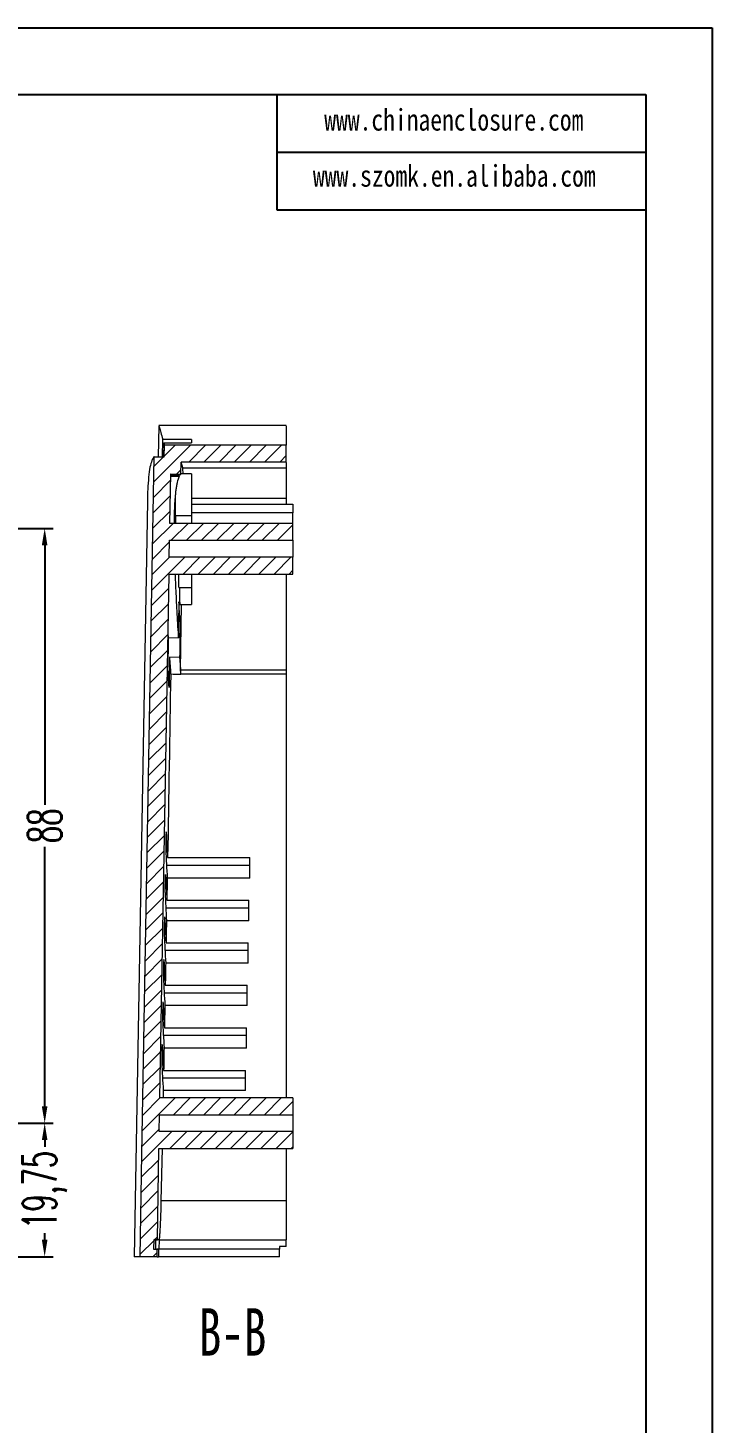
# Model space of a CAD drawing. Header units: inches. Extents: x 2104 to 4068, y 410 to 823.
# Drawn here: x 2586.8 to 2688.1, y 616.2 to 822.7 of the extents above; entities that cross this region are included whole.
import ezdxf

# ---------------------------------------------------------------- set-up
doc = ezdxf.new("R2010")
doc.units = ezdxf.units.IN
doc.layers.add('文字', color=81, linetype='Continuous')
doc.styles.add('SLDTEXTSTYLE2', font='TXT', dxfattribs={"width": 0.6, "bigfont": 'bigfont'})
doc.styles.add('SLDTEXTSTYLE3', font='TXT', dxfattribs={"width": 0.7})
doc.styles.add('宋体', font='', dxfattribs={"width": 0.8, "height": 3.5})
doc.styles.get('宋体').set_extended_font_data('SimSun')
doc.dimstyles.new('5', dxfattribs={"dimtxt": 5, "dimasz": 2.5, "dimexe": 1.25, "dimexo": 0.625, "dimtad": 0, "dimzin": 12, "dimtxsty": 'SLDTEXTSTYLE2', "dimcen": 2.5, "dimclrd": 3, "dimclre": 3, "dimclrt": 256, "dimadec": 0, "dimazin": 0, "dimtfac": 1, "dimtmove": 0, "dimatfit": 3, "dimfxl": 1, "dimarcsym": 0})

# ---------------------------------------------------------------- blocks, each defined once
blk = doc.blocks.new('*D115')
at = {"color": 3, "lineweight": -2}
for p, q in [((2566.98, 748.6), (2590.52, 748.6)), ((2589.27, 746.1), (2589.27, 707.72)), ((2589.27, 663.1), (2589.27, 701.47)), ((2561.98, 660.6), (2590.52, 660.6))]:
    blk.add_line(p, q, dxfattribs=at)
at = {"color": 3}
for points in [[(2588.85, 746.1), (2589.68, 746.1), (2589.27, 748.6)], [(2588.85, 663.1), (2589.68, 663.1), (2589.27, 660.6)]]:
    blk.add_solid(points, dxfattribs=at)
at = {"layer": 'Defpoints', "color": 0}
for p in [(2566.36, 748.6), (2589.27, 748.6), (2561.36, 660.6)]:
    blk.add_point(p, dxfattribs=at)
at = {"insert": (2589.27, 704.6), "char_height": 5, "attachment_point": 5, "rotation": 90, "style": 'SLDTEXTSTYLE2'}
blk.add_mtext('88', dxfattribs=at)
blk = doc.blocks.new('*D116')
at = {"color": 3, "lineweight": -2}
for p, q in [((2561.98, 660.6), (2590.52, 660.6)), ((2589.27, 658.1), (2589.27, 657.1)), ((2589.27, 643.35), (2589.27, 644.35)), ((2563.56, 640.85), (2590.52, 640.85))]:
    blk.add_line(p, q, dxfattribs=at)
at = {"color": 3}
for points in [[(2588.85, 658.1), (2589.68, 658.1), (2589.27, 660.6)], [(2588.85, 643.35), (2589.68, 643.35), (2589.27, 640.85)]]:
    blk.add_solid(points, dxfattribs=at)
at = {"layer": 'Defpoints', "color": 0}
for p in [(2561.36, 660.6), (2589.27, 660.6), (2562.94, 640.85)]:
    blk.add_point(p, dxfattribs=at)
at = {"insert": (2589.27, 650.72), "char_height": 5, "attachment_point": 5, "rotation": 90, "style": 'SLDTEXTSTYLE2'}
blk.add_mtext('19,75', dxfattribs=at)

msp = doc.modelspace()

# ---------------------------------------------------------------- hatches: boundary and pattern name
at = {"linetype": 'Continuous', "lineweight": 0}
h = msp.add_hatch(dxfattribs=at)
h.set_pattern_fill('ANSI31', color=4, scale=0.5, style=0)
edge = h.paths.add_edge_path(flags=0)
edge.add_line((2626.015, 749.35), (2607.803, 749.35))
edge.add_spline(control_points=[(2607.803, 749.35), (2607.846, 751.79), (2607.888, 754.23), (2607.931, 756.671)], knot_values=[0.3014972, 0.3014972, 0.3014972, 0.3014972, 0.3088193, 0.3088193, 0.3088193, 0.3088193], weights=[1, 1, 1, 1], degree=3, periodic=0)
edge.add_spline(control_points=[(2607.931, 756.671), (2608.431, 756.662), (2608.931, 756.654), (2609.431, 756.645)], knot_values=[0.000009, 0.000009, 0.000009, 0.000009, 0.0015095, 0.0015095, 0.0015095, 0.0015095], weights=[1, 1, 1, 1], degree=3, periodic=0)
edge.add_spline(control_points=[(2609.431, 756.645), (2609.432, 756.688), (2609.433, 756.73), (2609.434, 756.772), (2609.443, 757.317), (2609.453, 757.862), (2609.462, 758.406)], knot_values=[0.0041132, 0.0041132, 0.0041132, 0.0041132, 0.0042396, 0.0042396, 0.0042396, 0.0058745, 0.0058745, 0.0058745, 0.0058745], weights=[1, 1, 1, 1, 1, 1, 1], degree=3, periodic=0)
edge.add_line((2609.462, 758.406), (2625.015, 758.406))
edge.add_line((2625.015, 758.406), (2625.015, 760.916))
edge.add_line((2625.015, 760.916), (2607.005, 760.916))
edge.add_spline(control_points=[(2607.005, 760.916), (2606.995, 760.389), (2606.986, 759.862), (2606.977, 759.335), (2606.976, 759.286), (2606.975, 759.237), (2606.974, 759.188)], knot_values=[0.0025092, 0.0025092, 0.0025092, 0.0025092, 0.00409, 0.00409, 0.00409, 0.0042374, 0.0042374, 0.0042374, 0.0042374], weights=[1, 1, 1, 1, 1, 1, 1], degree=3, periodic=0)
edge.add_spline(control_points=[(2606.974, 759.188), (2606.474, 759.196), (2605.974, 759.205), (2605.474, 759.213)], knot_values=[0, 0, 0, 0, 0.0015005, 0.0015005, 0.0015005, 0.0015005], weights=[1, 1, 1, 1], degree=3, periodic=0)
edge.add_spline(control_points=[(2605.474, 759.213), (2604.873, 724.812), (2604.273, 690.41), (2603.672, 656.008), (2603.584, 650.956), (2603.496, 645.903), (2603.407, 640.85)], knot_values=[0.1162493, 0.1162493, 0.1162493, 0.1162493, 0.2194696, 0.2194696, 0.2194696, 0.2346308, 0.2346308, 0.2346308, 0.2346308], weights=[1, 1, 1, 1, 1, 1, 1], degree=3, periodic=0)
edge.add_line((2603.407, 640.85), (2605.909, 640.85))
edge.add_spline(control_points=[(2605.909, 640.85), (2605.909, 640.896), (2605.91, 640.942), (2605.911, 640.989), (2605.917, 641.309), (2605.922, 641.629), (2605.928, 641.95)], knot_values=[0.0027021, 0.0027021, 0.0027021, 0.0027021, 0.0028411, 0.0028411, 0.0028411, 0.0038023, 0.0038023, 0.0038023, 0.0038023], weights=[1, 1, 1, 1, 1, 1, 1], degree=3, periodic=0)
edge.add_spline(control_points=[(2605.928, 641.95), (2605.761, 641.953), (2605.594, 641.955), (2605.428, 641.958)], knot_values=[0.0029877, 0.0029877, 0.0029877, 0.0029877, 0.0034879, 0.0034879, 0.0034879, 0.0034879], weights=[1, 1, 1, 1], degree=3, periodic=0)
edge.add_spline(control_points=[(2605.428, 641.958), (2605.429, 642.017), (2605.43, 642.075), (2605.431, 642.134), (2605.438, 642.548), (2605.445, 642.962), (2605.453, 643.376)], knot_values=[0.0032764, 0.0032764, 0.0032764, 0.0032764, 0.003452, 0.003452, 0.003452, 0.0046943, 0.0046943, 0.0046943, 0.0046943], weights=[1, 1, 1, 1, 1, 1, 1], degree=3, periodic=0)
edge.add_spline(control_points=[(2605.453, 643.376), (2605.619, 643.373), (2605.786, 643.37), (2605.953, 643.367)], knot_values=[0.0024086, 0.0024086, 0.0024086, 0.0024086, 0.0029088, 0.0029088, 0.0029088, 0.0029088], weights=[1, 1, 1, 1], degree=3, periodic=0)
edge.add_spline(control_points=[(2605.953, 643.367), (2606.031, 647.861), (2606.11, 652.356), (2606.188, 656.85)], knot_values=[0.1954988, 0.1954988, 0.1954988, 0.1954988, 0.2089831, 0.2089831, 0.2089831, 0.2089831], weights=[1, 1, 1, 1], degree=3, periodic=0)
edge.add_line((2606.188, 656.85), (2626.015, 656.85))
edge.add_line((2626.015, 656.85), (2626.015, 659.35))
edge.add_line((2626.015, 659.35), (2606.232, 659.35))
edge.add_spline(control_points=[(2606.232, 659.35), (2606.234, 659.454), (2606.235, 659.558), (2606.237, 659.662), (2606.25, 660.391), (2606.263, 661.121), (2606.275, 661.85)], knot_values=[0.0042354, 0.0042354, 0.0042354, 0.0042354, 0.0045482, 0.0045482, 0.0045482, 0.0067358, 0.0067358, 0.0067358, 0.0067358], weights=[1, 1, 1, 1, 1, 1, 1], degree=3, periodic=0)
edge.add_line((2606.275, 661.85), (2626.015, 661.85))
edge.add_line((2626.015, 661.85), (2626.015, 664.35))
edge.add_line((2626.015, 664.35), (2606.319, 664.35))
edge.add_spline(control_points=[(2606.319, 664.35), (2606.77, 690.183), (2607.221, 716.016), (2607.672, 741.85)], knot_values=[0.2164843, 0.2164843, 0.2164843, 0.2164843, 0.2939961, 0.2939961, 0.2939961, 0.2939961], weights=[1, 1, 1, 1], degree=3, periodic=0)
edge.add_line((2607.672, 741.85), (2626.015, 741.85))
edge.add_line((2626.015, 741.85), (2626.015, 744.35))
edge.add_line((2626.015, 744.35), (2607.716, 744.35))
edge.add_spline(control_points=[(2607.716, 744.35), (2607.718, 744.454), (2607.72, 744.558), (2607.721, 744.662), (2607.734, 745.391), (2607.747, 746.121), (2607.76, 746.85)], knot_values=[0.0042354, 0.0042354, 0.0042354, 0.0042354, 0.0045483, 0.0045483, 0.0045483, 0.0067358, 0.0067358, 0.0067358, 0.0067358], weights=[1, 1, 1, 1, 1, 1, 1], degree=3, periodic=0)
edge.add_line((2607.76, 746.85), (2626.015, 746.85))
edge.add_line((2626.015, 746.85), (2626.015, 749.35))

# ---------------------------------------------------------------- linework, layer by layer
for p, q in [((2104.15, 822.657), (2688.052, 822.657)), ((2688.052, 822.657), (2688.052, 409.797)), ((2119.259, 812.827), (2678.222, 812.827)), ((2623.611, 812.827), (2623.611, 795.761)), ((2678.222, 812.827), (2678.222, 419.627)), ((2623.611, 804.294), (2678.222, 804.294)), ((2623.611, 795.761), (2678.222, 795.761))]:
    msp.add_line(p, q)
at = {"color": 7, "linetype": 'Continuous', "lineweight": 15}
for p, q in [((2625.015, 763.823), (2606.174, 763.823)), ((2606.161, 763.781), (2606.081, 759.203)), ((2606.715, 759.192), (2606.76, 761.76)), ((2611.015, 761.76), (2606.76, 761.76)), ((2606.905, 761.261), (2606.869, 759.19)), ((2606.905, 761.261), (2611.015, 761.261)), ((2606.974, 759.188), (2607.005, 760.916)), ((2625.015, 760.916), (2607.005, 760.916)), ((2625.015, 758.407), (2625.015, 760.916)), ((2605.208, 758.809), (2605.208, 758.833)), ((2605.366, 759.095), (2605.366, 759.07)), ((2605.474, 759.213), (2606.974, 759.188)), ((2609.431, 756.645), (2609.462, 758.406)), ((2625.015, 758.406), (2609.462, 758.406)), ((2609.698, 757.59), (2609.462, 758.405)), ((2625.015, 758.336), (2625.015, 757.59)), ((2607.803, 749.35), (2607.931, 756.671)), ((2609.165, 756.265), (2607.924, 756.286)), ((2607.929, 756.55), (2609.323, 756.527)), ((2607.931, 756.671), (2609.431, 756.645)), ((2609.165, 756.265), (2609.17, 756.53)), ((2611.015, 756.702), (2609.432, 756.702)), ((2609.698, 757.59), (2625.015, 757.59)), ((2611.015, 756.702), (2611.015, 750.502)), ((2604.466, 752.624), (2602.515, 640.85)), ((2608.543, 751.686), (2608.487, 751.686)), ((2611.015, 753.101), (2625.015, 753.101)), ((2611.015, 752.207), (2626.015, 752.207)), ((2625.015, 753.101), (2625.015, 752.207)), ((2626.015, 752.207), (2626.015, 750.907)), ((2626.015, 749.35), (2607.803, 749.35)), ((2608.585, 750.502), (2611.015, 750.502)), ((2626.015, 750.907), (2611.015, 750.907)), ((2611.015, 750.502), (2611.015, 749.35)), ((2626.015, 749.35), (2626.015, 750.907)), ((2626.015, 746.85), (2626.015, 749.35)), ((2607.716, 744.35), (2607.76, 746.85)), ((2607.76, 746.85), (2626.015, 746.85)), ((2626.015, 746.85), (2626.015, 744.35)), ((2626.015, 744.35), (2607.716, 744.35)), ((2626.015, 741.85), (2626.015, 744.35)), ((2606.319, 664.35), (2607.672, 741.85)), ((2607.672, 741.85), (2626.015, 741.85)), ((2611.015, 741.85), (2611.015, 739.873)), ((2609.116, 739.873), (2611.015, 739.873)), ((2611.015, 739.873), (2611.015, 737.352)), ((2609.282, 737.352), (2611.015, 737.352)), ((2609.378, 727.684), (2609.527, 737.352)), ((2607.518, 733.033), (2607.553, 732.476)), ((2609.318, 734.824), (2609.087, 734.824)), ((2607.553, 732.476), (2609.053, 732.434)), ((2609.244, 729.492), (2607.744, 729.536)), ((2609.378, 727.684), (2625.015, 727.684)), ((2609.418, 726.969), (2609.42, 727.088)), ((2609.42, 727.088), (2625.015, 727.088)), ((2625.015, 727.684), (2625.015, 727.088)), ((2625.015, 727.088), (2625.015, 664.35)), ((2607.463, 699.911), (2619.609, 699.911)), ((2619.609, 696.851), (2619.609, 699.911)), ((2607.304, 698.782), (2619.609, 698.782)), ((2619.609, 696.851), (2607.409, 696.851)), ((2607.35, 693.607), (2619.495, 693.607)), ((2619.495, 690.564), (2619.495, 693.607)), ((2607.191, 692.484), (2619.495, 692.484)), ((2619.495, 690.564), (2607.295, 690.564)), ((2607.075, 686.188), (2619.379, 686.188)), ((2607.235, 687.304), (2619.379, 687.304)), ((2619.379, 684.279), (2619.379, 687.304)), ((2619.379, 684.279), (2607.178, 684.279)), ((2606.957, 679.894), (2619.26, 679.894)), ((2607.117, 681.005), (2619.26, 681.005)), ((2619.26, 677.997), (2619.26, 681.005)), ((2619.26, 677.997), (2607.059, 677.997)), ((2606.837, 673.605), (2619.139, 673.605)), ((2606.996, 674.71), (2619.139, 674.71)), ((2619.139, 671.719), (2619.139, 674.71)), ((2619.139, 671.719), (2606.937, 671.719)), ((2606.714, 667.32), (2619.015, 667.32)), ((2606.872, 668.42), (2619.015, 668.42)), ((2619.015, 665.447), (2619.015, 668.42)), ((2606.813, 665.447), (2606.791, 664.35)), ((2619.015, 665.447), (2606.813, 665.447)), ((2626.015, 664.35), (2606.319, 664.35)), ((2626.015, 664.35), (2626.015, 661.85)), ((2606.232, 659.35), (2606.275, 661.85)), ((2606.275, 661.85), (2626.015, 661.85)), ((2626.015, 661.85), (2626.015, 659.35)), ((2626.015, 659.35), (2606.232, 659.35)), ((2626.015, 659.35), (2626.015, 656.85)), ((2605.953, 643.367), (2606.188, 656.85)), ((2606.188, 656.85), (2626.015, 656.85)), ((2606.636, 656.85), (2606.478, 649.125)), ((2625.015, 656.85), (2625.015, 649.125)), ((2625.015, 649.125), (2606.478, 649.125)), ((2625.015, 649.125), (2625.015, 643.367)), ((2605.428, 641.958), (2605.453, 643.376)), ((2605.428, 643.367), (2605.953, 643.367)), ((2605.953, 643.367), (2605.453, 643.376)), ((2605.692, 643.376), (2605.667, 641.958)), ((2606.192, 643.367), (2605.953, 643.367)), ((2606.192, 643.367), (2606.167, 641.95)), ((2606.192, 643.367), (2625.015, 643.367)), ((2625.015, 642.365), (2624.015, 642.365)), ((2624.015, 642.365), (2624.015, 641.95)), ((2625.015, 642.365), (2625.015, 643.367)), ((2603.407, 640.85), (2602.515, 640.85)), ((2605.909, 640.85), (2603.407, 640.85)), ((2605.39, 641.958), (2605.667, 641.958)), ((2605.428, 641.958), (2605.928, 641.95)), ((2605.667, 641.958), (2606.167, 641.95)), ((2606.137, 641.95), (2605.875, 641.95)), ((2605.909, 640.85), (2605.928, 641.95)), ((2605.909, 640.85), (2606.118, 640.85)), ((2606.137, 641.95), (2606.118, 640.85)), ((2624.015, 640.85), (2606.118, 640.85)), ((2624.015, 641.95), (2606.137, 641.95)), ((2624.015, 640.85), (2624.015, 641.95))]:
    msp.add_line(p, q, dxfattribs=at)
at = {"color": 7, "linetype": 'Continuous', "lineweight": 15, "flags": 128}
for points in [[(2603.407, 640.85), (2603.672, 656.008), (2605.474, 759.213)], [(2609.418, 726.969), (2608.3, 727.004), (2607.917, 727.016)]]:
    msp.add_lwpolyline(points, dxfattribs=at)
at = {"color": 7, "linetype": 'Continuous', "lineweight": 15}
for centre, major_axis, ratio, start_param, end_param in [((5155.348, -2143.697), (0, 21154.428), 0.1215375, 1.4334731, 1.4336079), ((5155.348, -2076.699), (0, 21144.904), 0.1215375, 1.4366322, 1.4367437), ((5155.348, -1702.716), (0, 21091.738), 0.1215375, 1.4548301, 1.4550831), ((5155.348, -1635.718), (0, 21082.214), 0.1215375, 1.4581153, 1.4583698), ((5155.348, -1704.488), (0, 21104.209), 0.1215375, 1.4550653, 1.4552756), ((5155.348, -1637.49), (0, 21094.684), 0.1215375, 1.4583499, 1.4585623), ((5155.348, 729.285), (2548.71, 0), 0.4530936, 3.1638479, 3.1670319), ((5155.348, 726.211), (2548.763, 0), 0.4530936, 3.1633938, 3.1670195), ((5155.348, 722.943), (2548.82, 0), 0.4530936, 3.1638086, 3.166998), ((5155.348, 719.869), (2548.874, 0), 0.4530936, 3.1633545, 3.1669701), ((5155.348, 716.565), (2548.932, 0), 0.4530936, 3.1637374, 3.1669319), ((5155.348, 713.491), (2548.985, 0), 0.4530936, 3.1632833, 3.1668887), ((5155.348, 710.154), (2549.044, 0), 0.4530936, 3.1636341, 3.1668336), ((5155.348, 707.08), (2549.097, 0), 0.4530936, 3.1631801, 3.1667753), ((5155.348, 703.709), (2549.156, 0), 0.4530936, 3.1634989, 3.1667031), ((5155.348, 700.635), (2549.21, 0), 0.4530936, 3.1630449, 3.1666298), ((5155.348, 697.233), (2549.269, 0), 0.4530936, 3.1633317, 3.1665404), ((5155.348, 694.159), (2549.323, 0), 0.4530936, 3.1628778, 3.1664523)]:
    msp.add_ellipse(centre, major_axis=major_axis, ratio=ratio, start_param=start_param, end_param=end_param, dxfattribs=at)
for points, knots in [([(2606.174, 763.781), (2606.171, 763.791), (2606.16, 763.83), (2606.251, 763.516), (2606.437, 762.876), (2606.652, 762.132), (2606.76, 761.76)], [0, 0, 0, 0, 0.1160791, 0.4107437, 0.7054083, 1, 1, 1, 1]), ([(2625.015, 763.769), (2625.015, 763.785), (2625.015, 763.859), (2625.015, 763.439), (2625.015, 762.54), (2625.015, 761.457), (2625.015, 760.916)], [0, 0, 0, 0, 0.085028, 0.3900713, 0.6949918, 1, 1, 1, 1]), ([(2605.208, 758.833), (2605.105, 758.564), (2604.899, 758.027), (2604.68, 756.677), (2604.537, 754.874), (2604.469, 753.507), (2604.466, 752.627), (2604.466, 752.624)], [0, 0, 0, 0, 0.25103373, 0.50094684, 0.74996287, 0.99905524, 1, 1, 1, 1]), ([(2605.474, 759.213), (2605.456, 759.196), (2605.419, 759.161), (2605.384, 759.117), (2605.366, 759.095)], [0, 0, 0, 0, 0.500026, 1, 1, 1, 1]), ([(2609.165, 756.265), (2609.156, 756.246), (2609.1, 756.13), (2609.005, 755.879), (2608.887, 755.46), (2608.783, 754.962), (2608.691, 754.385), (2608.612, 753.73), (2608.546, 752.996), (2608.493, 752.185), (2608.453, 751.293), (2608.425, 750.356), (2608.417, 749.676), (2608.413, 749.35)], [0, 0, 0, 0, 0.01992565, 0.1187116, 0.21749754, 0.31628349, 0.41506943, 0.51385538, 0.61264133, 0.71142728, 0.81021323, 0.90899917, 1, 1, 1, 1]), ([(2609.755, 756.702), (2609.755, 756.719), (2609.751, 756.913), (2609.739, 757.177), (2609.72, 757.468), (2609.705, 757.55), (2609.698, 757.59)], [0, 0, 0, 0, 0.0300603, 0.3560877, 0.6778149, 1, 1, 1, 1]), ([(2625.015, 757.59), (2625.015, 757.58), (2625.015, 757.561), (2625.015, 757.521), (2625.015, 757.469), (2625.015, 757.341), (2625.015, 757.09), (2625.015, 756.653), (2625.015, 756.144), (2625.015, 755.515), (2625.015, 754.891), (2625.015, 754.361), (2625.015, 753.95), (2625.015, 753.53), (2625.015, 753.245), (2625.015, 753.101)], [0, 0, 0, 0, 0.0399807, 0.0716783, 0.1074128, 0.1428113, 0.2857765, 0.3924172, 0.4995903, 0.6246074, 0.7496561, 0.8123286, 0.8748785, 0.937217, 1, 1, 1, 1]), ([(2608.607, 753.638), (2608.605, 753.498), (2608.596, 753.009), (2608.584, 752.195), (2608.575, 751.333), (2608.574, 750.752), (2608.578, 750.481), (2608.584, 750.528), (2608.585, 750.538)], [0, 0, 0, 0, 0.0863198, 0.2995427, 0.5127254, 0.7258666, 0.9389841, 1, 1, 1, 1]), ([(2608.644, 750.502), (2608.643, 750.455), (2608.638, 750.074), (2608.635, 749.647), (2608.636, 749.404), (2608.636, 749.35)], [0, 0, 0, 0, 0.0993862, 0.7983411, 1, 1, 1, 1]), ([(2608.558, 741.85), (2608.564, 741.69), (2608.589, 741.03), (2608.645, 739.792), (2608.725, 738.136), (2608.817, 736.398), (2608.921, 734.586), (2609.002, 733.246), (2609.048, 732.518), (2609.053, 732.434)], [0, 0, 0, 0, 0.0585683, 0.2420434, 0.4255185, 0.6089936, 0.7924687, 0.9759438, 1, 1, 1, 1]), ([(2609.077, 741.85), (2609.076, 741.758), (2609.072, 741.33), (2609.074, 740.698), (2609.086, 740.116), (2609.101, 739.85), (2609.114, 739.898), (2609.116, 739.908)], [0, 0, 0, 0, 0.0771009, 0.3591195, 0.6410958, 0.923117, 1, 1, 1, 1]), ([(2625.015, 741.85), (2625.015, 741.453), (2625.015, 740.452), (2625.015, 737.57), (2625.015, 733.246), (2625.015, 729.524), (2625.015, 727.684)], [0, 0, 0, 0, 0.08405092, 0.2122747, 0.61068156, 1, 1, 1, 1]), ([(2609.24, 739.873), (2609.237, 739.595), (2609.23, 738.976), (2609.233, 738.174), (2609.248, 737.596), (2609.266, 737.329), (2609.279, 737.376), (2609.282, 737.387)], [0, 0, 0, 0, 0.2002761, 0.4445036, 0.6887015, 0.9329575, 1, 1, 1, 1]), ([(2607.254, 703.696), (2607.251, 703.694), (2607.242, 703.689), (2607.227, 703.497), (2607.211, 703.172), (2607.197, 702.745), (2607.187, 702.271), (2607.182, 701.801), (2607.182, 701.39), (2607.186, 701.149), (2607.19, 701.058), (2607.191, 701.037)], [0, 0, 0, 0, 0.0918541, 0.2160964, 0.3403764, 0.4646484, 0.5888708, 0.7130229, 0.8371138, 0.9611791, 1, 1, 1, 1]), ([(2607.141, 697.398), (2607.138, 697.396), (2607.13, 697.391), (2607.114, 697.198), (2607.098, 696.874), (2607.085, 696.447), (2607.074, 695.973), (2607.069, 695.503), (2607.069, 695.092), (2607.073, 694.851), (2607.077, 694.76), (2607.078, 694.738)], [0, 0, 0, 0, 0.0918538, 0.2160959, 0.3403756, 0.4646475, 0.5888699, 0.7130221, 0.8371133, 0.9611788, 1, 1, 1, 1]), ([(2607.026, 691.102), (2607.023, 691.1), (2607.014, 691.094), (2606.999, 690.902), (2606.983, 690.578), (2606.969, 690.151), (2606.959, 689.677), (2606.954, 689.206), (2606.954, 688.796), (2606.958, 688.555), (2606.962, 688.464), (2606.963, 688.442)], [0, 0, 0, 0, 0.09185333, 0.21609499, 0.34037429, 0.46464591, 0.58886829, 0.71302082, 0.83711244, 0.96117829, 1, 1, 1, 1]), ([(2606.909, 684.808), (2606.905, 684.806), (2606.897, 684.801), (2606.882, 684.609), (2606.866, 684.284), (2606.852, 683.857), (2606.842, 683.383), (2606.836, 682.913), (2606.836, 682.502), (2606.84, 682.261), (2606.844, 682.17), (2606.845, 682.148)], [0, 0, 0, 0, 0.0918526, 0.2160937, 0.3403723, 0.4646436, 0.588866, 0.7130189, 0.8371111, 0.9611775, 1, 1, 1, 1]), ([(2606.789, 678.519), (2606.785, 678.517), (2606.777, 678.511), (2606.762, 678.319), (2606.746, 677.995), (2606.732, 677.568), (2606.722, 677.094), (2606.716, 676.623), (2606.716, 676.213), (2606.72, 675.972), (2606.724, 675.881), (2606.725, 675.859)], [0, 0, 0, 0, 0.0918518, 0.216092, 0.3403698, 0.4646405, 0.5888629, 0.7130164, 0.8371095, 0.9611766, 1, 1, 1, 1]), ([(2606.666, 672.234), (2606.663, 672.232), (2606.655, 672.227), (2606.64, 672.035), (2606.624, 671.71), (2606.61, 671.283), (2606.6, 670.809), (2606.594, 670.339), (2606.594, 669.928), (2606.598, 669.687), (2606.602, 669.596), (2606.603, 669.574)], [0, 0, 0, 0, 0.0918507, 0.2160899, 0.3403667, 0.4646368, 0.5888592, 0.7130133, 0.8371074, 0.9611754, 1, 1, 1, 1]), ([(2606.478, 649.125), (2606.47, 648.748), (2606.461, 648.381), (2606.442, 647.664), (2606.431, 647.314), (2606.409, 646.636), (2606.397, 646.316), (2606.372, 645.713), (2606.36, 645.429), (2606.333, 644.905), (2606.32, 644.67), (2606.294, 644.252), (2606.28, 644.069), (2606.254, 643.761), (2606.241, 643.639), (2606.216, 643.456), (2606.204, 643.395), (2606.192, 643.367)], [0, 0, 0, 0, 0.125, 0.125, 0.25, 0.25, 0.375, 0.375, 0.5, 0.5, 0.625, 0.625, 0.75, 0.75, 0.875, 0.875, 1, 1, 1, 1])]:
    msp.add_open_spline(points, degree=3, knots=knots, dxfattribs=at)
for points in [[(2611.015, 761.76), (2611.015, 761.603), (2611.015, 761.436), (2611.015, 761.261)], [(2606.905, 761.261), (2606.937, 761.15), (2606.97, 761.034), (2607.005, 760.916)], [(2605.366, 759.07), (2605.311, 758.998), (2605.258, 758.911), (2605.208, 758.809)], [(2609.431, 756.645), (2609.394, 756.612), (2609.358, 756.573), (2609.323, 756.527)], [(2609.318, 734.824), (2609.251, 735.82), (2609.187, 736.792), (2609.128, 737.736)], [(2607.744, 729.536), (2607.798, 728.731), (2607.855, 727.909), (2607.914, 727.069)], [(2609.244, 729.492), (2609.3, 728.669), (2609.357, 727.828), (2609.418, 726.969)], [(2607.917, 727.016), (2607.775, 718.016), (2607.624, 708.981), (2607.463, 699.911)], [(2607.683, 725.084), (2607.615, 726.105), (2607.551, 727.099), (2607.491, 728.065)], [(2607.917, 727.016), (2607.916, 727.033), (2607.915, 727.051), (2607.914, 727.069)], [(2609.42, 727.088), (2609.405, 727.287), (2609.392, 727.486), (2609.378, 727.684)], [(2607.27, 703.587), (2607.267, 703.653), (2607.263, 703.692), (2607.258, 703.706)], [(2607.157, 697.289), (2607.154, 697.354), (2607.15, 697.394), (2607.145, 697.408)], [(2607.409, 696.851), (2607.389, 695.77), (2607.37, 694.688), (2607.35, 693.607)], [(2607.042, 690.992), (2607.038, 691.058), (2607.034, 691.098), (2607.03, 691.112)], [(2607.295, 690.564), (2607.275, 689.478), (2607.255, 688.39), (2607.235, 687.304)], [(2606.924, 684.699), (2606.921, 684.765), (2606.917, 684.804), (2606.912, 684.818)], [(2607.178, 684.279), (2607.158, 683.187), (2607.137, 682.095), (2607.117, 681.005)], [(2606.804, 678.409), (2606.801, 678.475), (2606.797, 678.515), (2606.792, 678.529)], [(2607.059, 677.997), (2607.038, 676.901), (2607.017, 675.805), (2606.996, 674.71)], [(2606.681, 672.125), (2606.678, 672.19), (2606.675, 672.23), (2606.67, 672.244)], [(2606.937, 671.719), (2606.916, 670.619), (2606.894, 669.519), (2606.872, 668.42)]]:
    msp.add_open_spline(points, degree=3, dxfattribs=at)

# ---------------------------------------------------------------- texts
at = {"color": 0, "linetype": 'Continuous', "lineweight": 0, "insert": (2617.082, 633.21), "char_height": 7, "attachment_point": 2, "style": 'SLDTEXTSTYLE3'}
msp.add_mtext('B-B', dxfattribs=at)
at = {"layer": '文字', "color": 0, "char_height": 3.20385, "width": 56.28861, "attachment_point": 1, "style": '宋体'}
for s, insert in [('www.chinaenclosure.com', (2630.646, 810.666)), ('www.szomk.en.alibaba.com', (2628.972, 802.369))]:
    msp.add_mtext(s, dxfattribs=dict(at, insert=insert))

# ---------------------------------------------------------------- dimensions: what is measured, and where the dimension line sits
for base, p1, p2, picture, middle in [((2589.268, 748.597), (2561.356, 660.6), (2566.356, 748.597), '*D115', (2589.268, 704.599)), ((2589.268, 660.6), (2562.939, 640.85), (2561.356, 660.6), '*D116', (2589.268, 650.725))]:
    dim = msp.add_linear_dim(base=base, p1=p1, p2=p2, angle=90, dimstyle='5')
    dim.commit()
    dim.dimension.update_dxf_attribs({"geometry": picture, "text_midpoint": middle})

doc.saveas('drawing.dxf')
